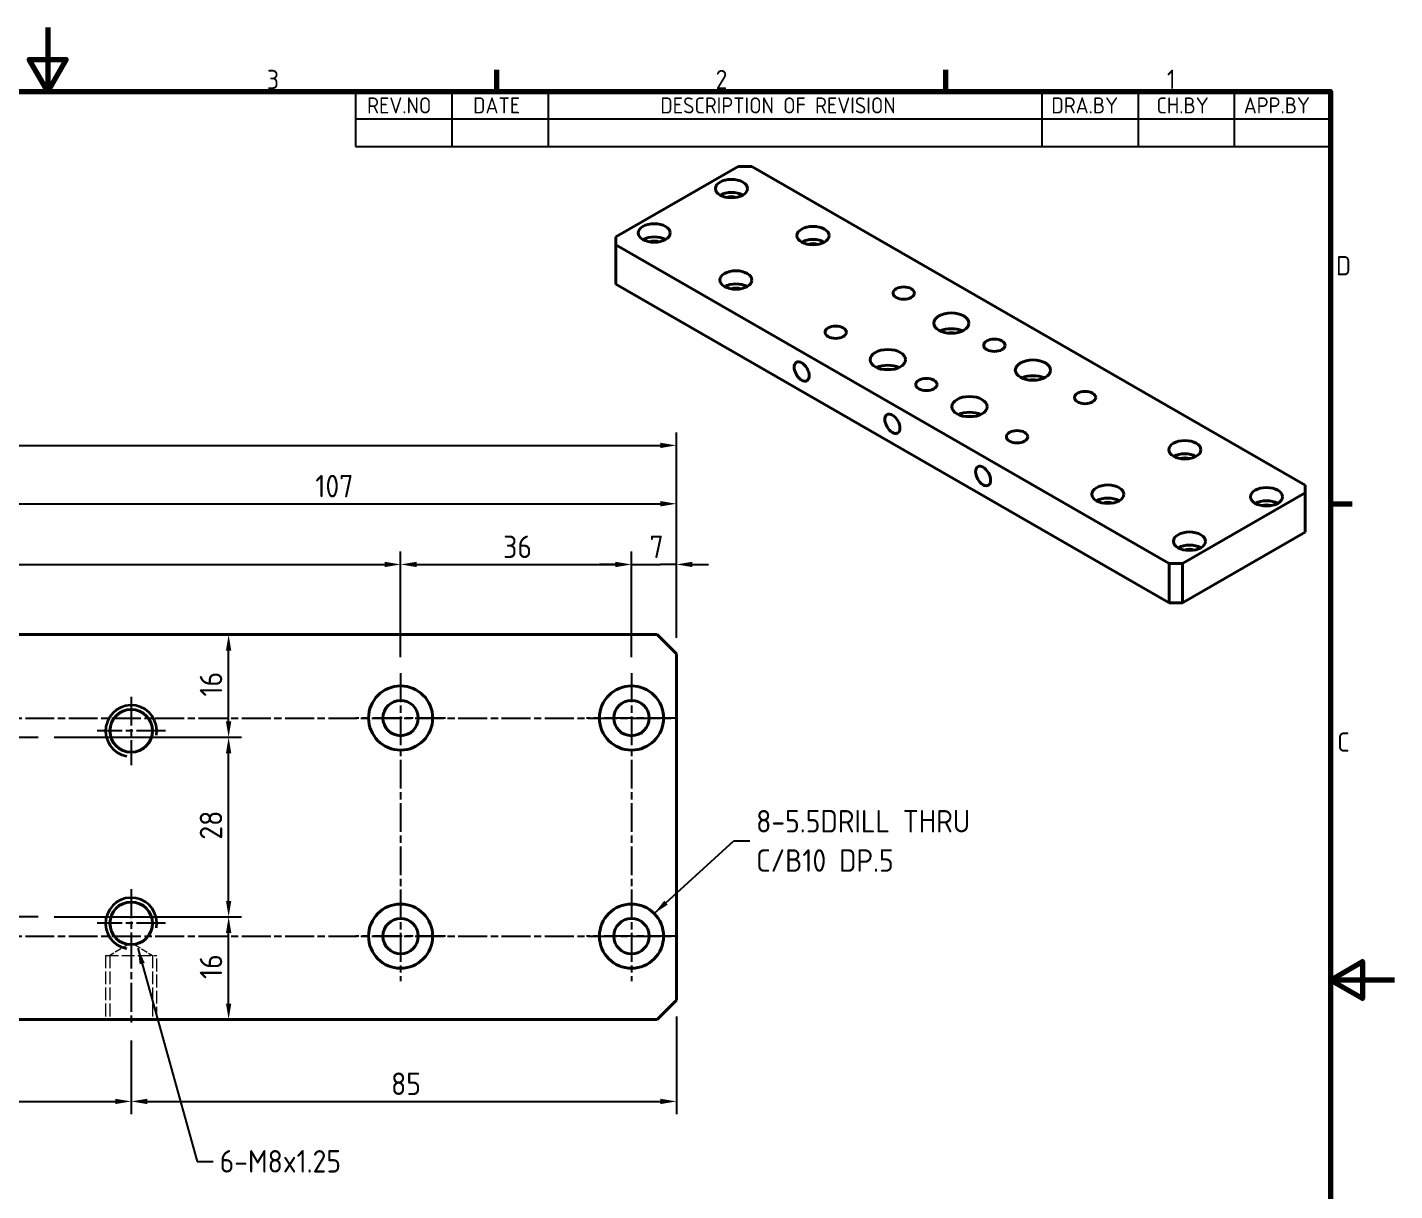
# Model space of a CAD drawing. Header units: millimetres. Extents: x 0 to 420, y 0 to 297.
# Drawn here: x 206.8 to 420, y 115.7 to 297 of the extents above; entities that cross this region are included whole.
import ezdxf

# ---------------------------------------------------------------- set-up
doc = ezdxf.new("R2010")
doc.units = ezdxf.units.MM
doc.linetypes.add('CHAIN', pattern=[0.35429999999999995, 0.2362, -0.0295, 0.0591, -0.0295])
doc.linetypes.add('DASHED', pattern=[0.2067, 0.1654, -0.0413])
doc.layers.get('0').update_dxf_attribs({"color": 3, "lineweight": 25})
for name, color, linetype, lineweight in [('가려진 것(ISO)', 2, 'DASHED', 18), ('가시적인 것(ISO)', 3, 'Continuous', 40), ('가시적인 좁은 것(ISO)', 3, 'Continuous', 35), ('경계(ISO)', 7, 'Continuous', 70), ('기호(ISO)', 5, 'Continuous', 25), ('중심 표식(ISO)', 1, 'Continuous', 25), ('중심선(ISO)', 1, 'Continuous', 25), ('치수(ISO)', 7, 'Continuous', 25)]:
    doc.layers.add(name, color=color, linetype=linetype, lineweight=lineweight)
doc.styles.add('ISO Proportiona M2B', font='isocp.shx')
doc.styles.add('문자 텍스트_M2B', font='isocp.shx')
doc.styles.add('치수 텍스트_PSTEK_POSCO', font='isocp.shx')
doc.dimstyles.new('치수_PSTEK_POSCO', dxfattribs={"dimtxt": 3.5, "dimasz": 2.5, "dimexe": 2, "dimexo": 2.5, "dimgap": 1, "dimtad": 1, "dimrnd": 1e-08, "dimdsep": 46, "dimtxsty": '치수 텍스트_PSTEK_POSCO', "dimcen": 0.09, "dimdle": 10, "dimclrd": 7, "dimclre": 7, "dimclrt": 2, "dimadec": 1, "dimazin": 2, "dimtfac": 1, "dimtmove": 0, "dimatfit": 3, "dimfxl": 0, "dimtolj": 1, "dimlwd": -1, "dimlwe": -1, "dimarcsym": 0})
doc.dimstyles.new('치수_PSTEK_POSCO$7', dxfattribs={"dimtxt": 3.5, "dimasz": 2.5, "dimexe": 2, "dimexo": 2.5, "dimgap": 1, "dimtad": 1, "dimrnd": 1e-08, "dimdsep": 46, "dimtxsty": '치수 텍스트_PSTEK_POSCO', "dimcen": 0.09, "dimdle": 10, "dimclrd": 7, "dimclre": 7, "dimclrt": 2, "dimadec": 1, "dimazin": 2, "dimtfac": 1, "dimtmove": 0, "dimatfit": 3, "dimfxl": 0, "dimtolj": 1, "dimlwd": -1, "dimlwe": -1, "dimarcsym": 0})

# ---------------------------------------------------------------- blocks, each defined once
blk = doc.blocks.new('경계 Default Border')
at = {"layer": '경계(ISO)'}
for p, q in [((280, 287.0000076293945), (280, 290.4000091552734)), ((350, 287.0000076293945), (350, 290.4000091552734)), ((410, 222.7499961853027), (413.4000015258789, 222.7499961853027))]:
    blk.add_line(p, q, dxfattribs=at)
at = {"layer": '경계(ISO)', "flags": 128}
for points in [[(210, 297.0000076293945), (210, 287.0000076293945), (207.1132469177246, 292.0000076293945), (212.8867530822754, 292.0000076293945), (210, 287.0000076293945)], [(10, 10), (10, 287.0000076293945), (410, 287.0000076293945), (410, 10), (10, 10)], [(420, 148.5000038146973), (410, 148.5000038146973), (415, 151.3867473602295), (415, 145.6132507324219), (410, 148.5000038146973)]]:
    blk.add_lwpolyline(points, dxfattribs=at)
at = {"layer": '경계(ISO)', "color": 2, "char_height": 3.00000011920929, "attachment_point": 7, "style": '문자 텍스트_M2B'}
for s, insert in [('3', (244.1685395229535, 287.3713945155963)), ('2', (314.127739416884, 287.3713945155963)), ('1', (384.4860661041481, 287.4)), ('D', (410.878270202895, 258.3463944559917)), ('C', (411.0445395201643, 184.0963944559917))]:
    blk.add_mtext(s, dxfattribs=dict(at, insert=insert))
blk = doc.blocks.new('리비전 내역')
at = {"layer": '기호(ISO)'}
for p, q in [((258, 287.0000076293945), (410, 287.0000076293945)), ((258, 287.0000076293945), (258, 282.7200076293945)), ((273, 287.0000076293945), (273, 282.7200076293945)), ((288, 287.0000076293945), (288, 282.7200076293945)), ((365, 287.0000076293945), (365, 282.7200076293945)), ((380, 287.0000076293945), (380, 282.7200076293945)), ((395, 287.0000076293945), (395, 282.7200076293945)), ((410, 287.0000076293945), (410, 282.7200076293945)), ((258, 282.7200076293945), (410, 282.7200076293945)), ((258, 282.7200076293945), (258, 278.4400076293945)), ((273, 282.7200076293945), (273, 278.4400076293945)), ((288, 282.7200076293945), (288, 278.4400076293945)), ((365, 282.7200076293945), (365, 278.4400076293945)), ((380, 282.7200076293945), (380, 278.4400076293945)), ((395, 282.7200076293945), (395, 278.4400076293945)), ((410, 282.7200076293945), (410, 278.4400076293945)), ((258, 278.4400076293945), (410, 278.4400076293945))]:
    blk.add_line(p, q, dxfattribs=at)
at = {"layer": '기호(ISO)', "color": 2, "char_height": 2.5, "attachment_point": 7, "style": 'ISO Proportiona M2B'}
for s, insert in [('REV.NO', (259.7871163682308, 283.5831900503393)), ('DATE', (276.3142317728366, 283.5831900503393)), ('DESCRIPTION OF REVISION', (305.5070204333629, 283.5831900503393)), ('DRA.BY', (366.4757339553204, 283.5831900503393)), ('CH.BY', (382.8642915086117, 283.5831900503393)), ('APP.BY', (396.4777339604404, 283.5831900503393))]:
    blk.add_mtext(s, dxfattribs=dict(at, insert=insert))
blk = doc.blocks.new('*D24')
at = {"layer": 'Defpoints', "color": 0, "transparency": 16777216}
for p in [(265.0068109994143, 213.2767247655829), (101.0068109994143, 196.335465145755), (265.0068109994143, 196.335465145755)]:
    blk.add_point(p, dxfattribs=at)
at = {"layer": '치수(ISO)', "color": 7, "transparency": 16777216}
for p, q in [((101.0068109994143, 198.835465145755), (101.0068109994143, 215.2767247655829)), ((103.5068109994143, 213.2767247655829), (262.5068109994143, 213.2767247655829)), ((265.0068109994143, 198.835465145755), (265.0068109994143, 215.2767247655829))]:
    blk.add_line(p, q, dxfattribs=at)
for points in [[(103.5068109994143, 213.6933914322496), (103.5068109994143, 212.8600580989163), (101.0068109994143, 213.2767247655829)], [(262.5068109994143, 213.6933914322496), (262.5068109994143, 212.8600580989163), (265.0068109994143, 213.2767247655829)]]:
    blk.add_solid(points, dxfattribs=at)
at = {"layer": '치수(ISO)', "color": 2, "transparency": 16777216, "insert": (180.0418109994143, 216.0267247655829), "char_height": 3.5, "attachment_point": 4, "style": '치수 텍스트_PSTEK_POSCO'}
blk.add_mtext('\\A1;164', dxfattribs=at)
blk = doc.blocks.new('*D25')
at = {"layer": 'Defpoints', "color": 0, "transparency": 16777216}
for p in [(301.0068109994143, 213.2767247655829), (265.0068109994143, 196.335465145755), (301.0068109994143, 196.335465145755)]:
    blk.add_point(p, dxfattribs=at)
at = {"layer": '치수(ISO)', "color": 7, "transparency": 16777216}
for p, q in [((265.0068109994143, 198.835465145755), (265.0068109994143, 215.2767247655829)), ((267.5068109994143, 213.2767247655829), (298.5068109994143, 213.2767247655829)), ((301.0068109994143, 198.835465145755), (301.0068109994143, 215.2767247655829))]:
    blk.add_line(p, q, dxfattribs=at)
for points in [[(267.5068109994143, 213.6933914322496), (267.5068109994143, 212.8600580989163), (265.0068109994143, 213.2767247655829)], [(298.5068109994143, 213.6933914322496), (298.5068109994143, 212.8600580989163), (301.0068109994143, 213.2767247655829)]]:
    blk.add_solid(points, dxfattribs=at)
at = {"layer": '치수(ISO)', "color": 2, "transparency": 16777216, "insert": (281.0049999757923, 216.0267247655829), "char_height": 3.5, "attachment_point": 4, "style": '치수 텍스트_PSTEK_POSCO'}
blk.add_mtext('\\A1;36', dxfattribs=at)
blk = doc.blocks.new('*D26')
at = {"layer": 'Defpoints', "color": 0, "transparency": 16777216}
for p in [(308.0068109994143, 213.2767247655829), (308.0068109994143, 199.335465145755), (301.0068109994143, 196.335465145755)]:
    blk.add_point(p, dxfattribs=at)
at = {"layer": '치수(ISO)', "color": 7, "transparency": 16777216}
for p, q in [((298.5068109994143, 213.2767247655829), (296.0068109994143, 213.2767247655829)), ((301.0068109994143, 198.835465145755), (301.0068109994143, 215.2767247655829)), ((301.0068109994143, 213.2767247655829), (303.5068109994143, 213.2767247655829)), ((303.5068109994143, 213.2767247655829), (305.5068109994143, 213.2767247655829)), ((308.0068109994143, 213.2767247655829), (305.5068109994143, 213.2767247655829)), ((308.0068109994143, 201.835465145755), (308.0068109994143, 215.2767247655829)), ((310.5068109994143, 213.2767247655829), (313.0068109994143, 213.2767247655829))]:
    blk.add_line(p, q, dxfattribs=at)
for points in [[(298.5068109994143, 213.6933914322496), (298.5068109994143, 212.8600580989163), (301.0068109994143, 213.2767247655829)], [(310.5068109994143, 213.6933914322496), (310.5068109994143, 212.8600580989163), (308.0068109994143, 213.2767247655829)]]:
    blk.add_solid(points, dxfattribs=at)
at = {"layer": '치수(ISO)', "color": 2, "transparency": 16777216, "insert": (303.8168109994143, 216.0267247655829), "char_height": 3.5, "attachment_point": 4, "style": '치수 텍스트_PSTEK_POSCO'}
blk.add_mtext('\\A1;7', dxfattribs=at)
blk = doc.blocks.new('*D29')
at = {"layer": 'Defpoints', "color": 0, "transparency": 16777216}
for p in [(308.0068109994143, 222.7385786874503), (308.0068109994143, 199.335465145755), (201.0068109994143, 193.835465145755)]:
    blk.add_point(p, dxfattribs=at)
at = {"layer": '치수(ISO)', "color": 7, "transparency": 16777216}
for p, q in [((201.0068109994143, 196.335465145755), (201.0068109994143, 224.7385786874503)), ((308.0068109994143, 201.835465145755), (308.0068109994143, 224.7385786874503)), ((203.5068109994143, 222.7385786874503), (305.5068109994143, 222.7385786874503))]:
    blk.add_line(p, q, dxfattribs=at)
for points in [[(203.5068109994143, 223.1552453541169), (203.5068109994143, 222.3219120207836), (201.0068109994143, 222.7385786874503)], [(305.5068109994143, 223.1552453541169), (305.5068109994143, 222.3219120207836), (308.0068109994143, 222.7385786874503)]]:
    blk.add_solid(points, dxfattribs=at)
at = {"layer": '치수(ISO)', "color": 2, "transparency": 16777216, "insert": (251.7168109994143, 225.4885786874503), "char_height": 3.5, "attachment_point": 4, "style": '치수 텍스트_PSTEK_POSCO'}
blk.add_mtext('\\A1;107', dxfattribs=at)
blk = doc.blocks.new('*D32')
at = {"layer": 'Defpoints', "color": 0, "transparency": 16777216}
for p in [(183.0068109994143, 141.585465145755), (223.0068109994143, 141.585465145755), (223.0068109994143, 129.5757093029098)]:
    blk.add_point(p, dxfattribs=at)
at = {"layer": '치수(ISO)', "color": 7, "transparency": 16777216}
for p, q in [((183.0068109994143, 139.085465145755), (183.0068109994143, 127.5757093029098)), ((223.0068109994143, 139.085465145755), (223.0068109994143, 127.5757093029098)), ((185.5068109994143, 129.5757093029098), (220.5068109994143, 129.5757093029098))]:
    blk.add_line(p, q, dxfattribs=at)
for points in [[(185.5068109994143, 129.9923759695764), (185.5068109994143, 129.1590426362431), (183.0068109994143, 129.5757093029098)], [(220.5068109994143, 129.9923759695764), (220.5068109994143, 129.1590426362431), (223.0068109994143, 129.5757093029098)]]:
    blk.add_solid(points, dxfattribs=at)
at = {"layer": '치수(ISO)', "color": 2, "transparency": 16777216, "insert": (200.9154330466583, 132.3257093029098), "char_height": 3.5, "attachment_point": 4, "style": '치수 텍스트_PSTEK_POSCO'}
blk.add_mtext('\\A1;40', dxfattribs=at)
blk = doc.blocks.new('*D33')
at = {"layer": 'Defpoints', "color": 0, "transparency": 16777216}
for p in [(308.0068109994142, 145.335465145755), (223.0068109994143, 141.585465145755), (308.0068109994142, 129.5757093029098)]:
    blk.add_point(p, dxfattribs=at)
at = {"layer": '치수(ISO)', "color": 7, "transparency": 16777216}
for p, q in [((308.0068109994142, 142.835465145755), (308.0068109994142, 127.5757093029098)), ((223.0068109994143, 139.085465145755), (223.0068109994143, 127.5757093029098)), ((225.5068109994143, 129.5757093029098), (305.5068109994142, 129.5757093029098))]:
    blk.add_line(p, q, dxfattribs=at)
for points in [[(225.5068109994143, 129.9923759695764), (225.5068109994143, 129.1590426362431), (223.0068109994143, 129.5757093029098)], [(305.5068109994142, 129.9923759695764), (305.5068109994142, 129.1590426362431), (308.0068109994142, 129.5757093029098)]]:
    blk.add_solid(points, dxfattribs=at)
at = {"layer": '치수(ISO)', "color": 2, "transparency": 16777216, "insert": (263.5193236259989, 132.3257093029098), "char_height": 3.5, "attachment_point": 4, "style": '치수 텍스트_PSTEK_POSCO'}
blk.add_mtext('\\A1;85', dxfattribs=at)
blk = doc.blocks.new('*D40')
at = {"layer": 'Defpoints', "color": 0, "transparency": 16777216}
for p in [(208.5068109994143, 158.335465145755), (238.1938455167276, 158.335465145755), (305.0068109994143, 142.3354651457551)]:
    blk.add_point(p, dxfattribs=at)
at = {"layer": '치수(ISO)', "color": 7, "transparency": 16777216}
for p, q in [((211.0068109994143, 158.335465145755), (240.1938455167276, 158.335465145755)), ((238.1938455167276, 144.8354651457551), (238.1938455167276, 155.835465145755))]:
    blk.add_line(p, q, dxfattribs=at)
for points in [[(237.7771788500609, 155.835465145755), (238.6105121833942, 155.835465145755), (238.1938455167276, 158.335465145755)], [(237.7771788500609, 144.8354651457551), (238.6105121833942, 144.8354651457551), (238.1938455167276, 142.3354651457551)]]:
    blk.add_solid(points, dxfattribs=at)
at = {"layer": '치수(ISO)', "color": 2, "transparency": 16777216, "insert": (235.4438455167275, 148.663654122133), "char_height": 3.5, "attachment_point": 4, "rotation": 90, "style": '치수 텍스트_PSTEK_POSCO'}
blk.add_mtext('\\A1;16', dxfattribs=at)
blk = doc.blocks.new('*D41')
at = {"layer": 'Defpoints', "color": 0, "transparency": 16777216}
for p in [(238.1938455167276, 202.335465145755), (305.0068109994143, 202.335465145755), (208.5068109994143, 186.335465145755)]:
    blk.add_point(p, dxfattribs=at)
at = {"layer": '치수(ISO)', "color": 7, "transparency": 16777216}
for p, q in [((238.1938455167275, 188.835465145755), (238.1938455167276, 199.835465145755)), ((211.0068109994143, 186.335465145755), (240.1938455167275, 186.335465145755))]:
    blk.add_line(p, q, dxfattribs=at)
for points in [[(237.7771788500609, 199.835465145755), (238.6105121833942, 199.835465145755), (238.1938455167276, 202.335465145755)], [(237.7771788500609, 188.835465145755), (238.6105121833942, 188.835465145755), (238.1938455167275, 186.335465145755)]]:
    blk.add_solid(points, dxfattribs=at)
at = {"layer": '치수(ISO)', "color": 2, "transparency": 16777216, "insert": (235.4438455167275, 192.683654122133), "char_height": 3.5, "attachment_point": 4, "rotation": 90, "style": '치수 텍스트_PSTEK_POSCO'}
blk.add_mtext('\\A1;16', dxfattribs=at)
blk = doc.blocks.new('*D42')
at = {"layer": 'Defpoints', "color": 0, "transparency": 16777216}
for p in [(208.5068109994143, 186.335465145755), (238.1938455167275, 186.335465145755), (208.5068109994143, 158.335465145755)]:
    blk.add_point(p, dxfattribs=at)
at = {"layer": '치수(ISO)', "color": 7, "transparency": 16777216}
for p, q in [((211.0068109994143, 186.335465145755), (240.1938455167275, 186.335465145755)), ((238.1938455167275, 160.835465145755), (238.1938455167275, 183.835465145755)), ((211.0068109994143, 158.335465145755), (240.1938455167275, 158.335465145755))]:
    blk.add_line(p, q, dxfattribs=at)
for points in [[(237.7771788500609, 183.835465145755), (238.6105121833942, 183.835465145755), (238.1938455167275, 186.335465145755)], [(237.7771788500609, 160.835465145755), (238.6105121833942, 160.835465145755), (238.1938455167275, 158.335465145755)]]:
    blk.add_solid(points, dxfattribs=at)
at = {"layer": '치수(ISO)', "color": 2, "transparency": 16777216, "insert": (235.4435010285385, 170.3760261693771), "char_height": 3.5, "attachment_point": 4, "rotation": 90, "style": '치수 텍스트_PSTEK_POSCO'}
blk.add_mtext('\\A1;28', dxfattribs=at)
blk = doc.blocks.new('*D43')
at = {"layer": 'Defpoints', "color": 0, "transparency": 16777216}
for p in [(308.0068109994143, 231.8365151507843), (58.00681099941425, 199.335465145755), (308.0068109994143, 199.335465145755)]:
    blk.add_point(p, dxfattribs=at)
at = {"layer": '치수(ISO)', "color": 7, "transparency": 16777216}
for p, q in [((58.00681099941425, 201.835465145755), (58.00681099941425, 233.8365151507843)), ((308.0068109994143, 201.835465145755), (308.0068109994143, 233.8365151507843)), ((60.50681099941425, 231.8365151507843), (305.5068109994143, 231.8365151507843))]:
    blk.add_line(p, q, dxfattribs=at)
for points in [[(60.50681099941425, 232.253181817451), (60.50681099941425, 231.4198484841176), (58.00681099941425, 231.8365151507843)], [(305.5068109994143, 232.253181817451), (305.5068109994143, 231.4198484841176), (308.0068109994143, 231.8365151507843)]]:
    blk.add_solid(points, dxfattribs=at)
at = {"layer": '치수(ISO)', "color": 2, "transparency": 16777216, "insert": (179.8109940702804, 234.5868596389733), "char_height": 3.5, "attachment_point": 4, "style": '치수 텍스트_PSTEK_POSCO'}
blk.add_mtext('\\A1;250', dxfattribs=at)

msp = doc.modelspace()

# ---------------------------------------------------------------- linework, layer by layer
at = {"layer": '가려진 것(ISO)', "ltscale": 6.326723098754883}
for p, q in [((222.5305601508078, 154.046265033387), (219.6833109994142, 152.335465145755)), ((223.4830618480207, 154.046265033387), (226.3303109994142, 152.335465145755))]:
    msp.add_line(p, q, dxfattribs=at)
at = {"layer": '가려진 것(ISO)', "ltscale": 12.09482383728027}
for p, q in [((219.0068109994142, 152.335465145755), (219.0068109994142, 142.335465145755)), ((219.6833109994142, 152.335465145755), (219.6833109994142, 142.335465145755)), ((226.3303109994142, 152.335465145755), (226.3303109994142, 142.335465145755)), ((227.0068109994142, 142.335465145755), (227.0068109994142, 152.335465145755))]:
    msp.add_line(p, q, dxfattribs=at)
at = {"layer": '가려진 것(ISO)', "ltscale": 12.15904235839844}
msp.add_line((219.0068109994142, 152.335465145755), (227.0068109994142, 152.335465145755), dxfattribs=at)
at = {"layer": '가시적인 것(ISO)'}
for p, q in [((317.6443985545405, 275.3303145577253), (298.5525154625066, 264.3360302853241)), ((317.6443985545405, 275.3303145577253), (319.7657188981002, 275.3303145577258)), ((406.0327462028718, 225.6524374750685), (319.7657188981002, 275.3303145577258)), ((298.552515462507, 263.1144431439467), (298.5525154625066, 264.3360302853241)), ((298.5525154625085, 256.9828397076286), (298.552515462507, 263.1144431439467)), ((298.552515462507, 263.1144431439467), (384.8195427672786, 213.4365660612894)), ((384.8195427672801, 207.3049626249713), (298.5525154625085, 256.9828397076286)), ((386.9408631108382, 213.43656606129), (406.0327462028721, 224.4308503336912)), ((406.0327462028718, 225.6524374750685), (406.0327462028721, 224.4308503336912)), ((406.0327462028721, 224.4308503336912), (406.0327462028737, 218.299246897373)), ((406.0327462028737, 218.299246897373), (386.9408631108398, 207.3049626249718)), ((386.9408631108382, 213.43656606129), (384.8195427672786, 213.4365660612894)), ((384.8195427672786, 213.4365660612894), (384.8195427672801, 207.3049626249713)), ((386.9408631108398, 207.3049626249718), (386.9408631108382, 213.43656606129)), ((384.8195427672801, 207.3049626249713), (386.9408631108398, 207.3049626249718)), ((305.0068109994143, 202.335465145755), (61.00681099941422, 202.335465145755)), ((305.0068109994143, 202.335465145755), (308.0068109994143, 199.335465145755)), ((308.0068109994142, 145.335465145755), (308.0068109994143, 199.335465145755)), ((308.0068109994142, 145.335465145755), (305.0068109994143, 142.335465145755)), ((61.00681099941424, 142.335465145755), (305.0068109994143, 142.335465145755))]:
    msp.add_line(p, q, dxfattribs=at)
for centre, radius in [((265.0068109994143, 189.335465145755), 5), ((301.0068109994143, 189.335465145755), 5), ((265.0068109994143, 189.335465145755), 2.75), ((301.0068109994143, 189.335465145755), 2.75), ((223.0068109994143, 187.335465145755), 3.3235), ((223.0068109994143, 157.335465145755), 3.3235), ((265.0068109994143, 155.335465145755), 5), ((301.0068109994143, 155.335465145755), 5), ((265.0068109994143, 155.335465145755), 2.75), ((301.0068109994143, 155.335465145755), 2.75)]:
    msp.add_circle(centre, radius, dxfattribs=at)
for centre, major_axis, ratio in [((316.5837383827617, 271.8691509904892), (2.5, 4.932165786897258e-13), 0.5758617009854833), ((304.5629231025922, 264.9468238560143), (2.5, 4.932165786897258e-13), 0.5758617009854833), ((329.3116604441215, 264.5396281422283), (2.5, 4.932165786897258e-13), 0.5758617009854833), ((317.2908451639519, 257.6173010077534), (2.5, 4.932165786897258e-13), 0.5758617009854833), ((343.4537960678546, 255.5813224387979), (1.66175, 3.277933480205775e-13), 0.5758617009854833), ((350.8784172703146, 250.8985717301865), (2.749999999999999, 5.424827254074671e-13), 0.5758617009854833), ((332.847194350058, 249.4733867319083), (1.66175, 3.277933480205775e-13), 0.5758617009854833), ((357.5959316915877, 247.4374081629524), (1.66175, 3.277933480205775e-13), 0.5758617009854833), ((340.9789223337044, 245.1978317370896), (2.749999999999999, 5.424827254074671e-13), 0.5758617009854833), ((327.5438934911605, 243.3536171603045), (0.8292667776007553, -1.44004502501403), 0.5780931159156397), ((363.6063393316743, 243.5690488819256), (2.749999999999999, 5.424827254074671e-13), 0.5758617009854833), ((346.9893299737911, 241.3294724560629), (1.66175, 3.277933480205775e-13), 0.5758617009854833), ((353.7068443950642, 237.8683088888287), (2.749999999999999, 5.424827254074671e-13), 0.5758617009854833), ((371.7380673153207, 239.2934938871069), (1.66175, 3.277933480205775e-13), 0.5758617009854833), ((341.6860291148935, 235.209702884459), (0.8292667776007553, -1.44004502501403), 0.5780931159156397), ((361.1314655975241, 233.1855581802174), (1.66175, 3.277933480205775e-13), 0.5758617009854833), ((387.2944165014269, 231.1495796112618), (2.5, 4.932165786897258e-13), 0.5758617009854833), ((355.8281647386266, 227.0657886086136), (0.8292667776007553, -1.44004502501403), 0.5780931159156397), ((375.2736012212574, 224.227252476787), (2.5, 4.932165786897258e-13), 0.5758617009854833), ((400.0223385627867, 223.8200567630009), (2.5, 4.932165786897258e-13), 0.5758617009854833), ((388.0015232826171, 216.8977296285261), (2.5, 4.932165786897258e-13), 0.5758617009854833)]:
    msp.add_ellipse(centre, major_axis=major_axis, ratio=ratio, dxfattribs=at)
for centre, major_axis, ratio, start_param, end_param in [((316.5837383827622, 269.8252831783831), (-2.500000000000011, -7.915890165577367e-13), 0.5758617009854834, 3.930873278113722, 5.493904682655185), ((316.5837383827622, 269.8252831783831), (-1.374999999999995, -4.350686477749833e-13), 0.5758617009854832, 4.146274152869466, 5.278503807899678), ((304.5629231025927, 262.9029560439083), (-2.500000000000013, -7.908951271673459e-13), 0.5758617009854832, 3.930873278113722, 5.493904682655185), ((304.5629231025927, 262.9029560439083), (-1.374999999999995, -4.350686477749833e-13), 0.5758617009854832, 4.146274152869466, 5.278503807899656), ((329.3116604441219, 262.4957603301222), (-2.500000000000005, -7.910339050454239e-13), 0.5758617009854834, 3.930873278113685, 5.493904682655185), ((329.3116604441219, 262.4957603301222), (-1.374999999999995, -4.350686477749833e-13), 0.5758617009854832, 4.146274152869488, 5.278503807899702), ((317.2908451639524, 255.5734331956474), (-2.500000000000009, -7.915890165577366e-13), 0.5758617009854832, 3.930873278113722, 5.493904682655184), ((317.2908451639524, 255.5734331956474), (-1.374999999999995, -4.350686477749833e-13), 0.5758617009854832, 4.146274152869466, 5.278503807899678), ((350.8784172703153, 248.4459303556593), (-2.750000000000006, -8.695821840376539e-13), 0.5758617009854832, 4.027324551705018, 5.397453409063989), ((350.8784172703153, 248.4459303556593), (-1.649999999999985, -4.236541673030559e-13), 0.5758617009854833, 4.383086679641159, 5.04169128112815), ((340.9789223337051, 242.7451903625624), (-2.75, -8.702760734280448e-13), 0.5758617009854832, 4.027324551705018, 5.397453409063989), ((340.9789223337051, 242.7451903625624), (-1.649999999999993, -4.237235562420949e-13), 0.5758617009854834, 4.383086679641171, 5.041691281128191), ((363.606339331675, 241.1164075073984), (-2.750000000000001, -8.701372955499664e-13), 0.5758617009854833, 4.027324551705018, 5.397453409063989), ((363.606339331675, 241.1164075073983), (-1.65000000000001, -4.236888617725754e-13), 0.5758617009854834, 4.383086679641171, 5.041691281128191), ((353.7068443950648, 235.4156675143014), (-2.75, -8.704148513061229e-13), 0.5758617009854832, 4.027324551705032, 5.397453409064002), ((353.7068443950648, 235.4156675143014), (-1.65000000000001, -4.236888617725754e-13), 0.5758617009854834, 4.383086679641171, 5.041691281128191), ((387.2944165014275, 229.1057117991558), (-2.499999999999994, -7.910339050454241e-13), 0.5758617009854832, 3.930873278113722, 5.493904682655202), ((387.2944165014274, 229.1057117991558), (-1.374999999999995, -4.350686477749833e-13), 0.5758617009854832, 4.146274152869488, 5.278503807899702), ((375.2736012212579, 222.183384664681), (-2.499999999999996, -7.910339050454243e-13), 0.5758617009854832, 3.930873278113722, 5.493904682655202), ((375.2736012212579, 222.183384664681), (-1.374999999999995, -4.350686477749833e-13), 0.5758617009854832, 4.146274152869488, 5.278503807899702), ((400.0223385627871, 221.7761889508949), (-2.500000000000011, -7.915890165577367e-13), 0.5758617009854834, 3.930873278113683, 5.493904682655164), ((400.0223385627871, 221.7761889508949), (-1.374999999999995, -4.350686477749833e-13), 0.5758617009854832, 4.146274152869488, 5.278503807899702), ((388.0015232826176, 214.85386181642), (-2.500000000000013, -7.908951271673459e-13), 0.5758617009854832, 3.930873278113685, 5.493904682655165), ((388.0015232826177, 214.8538618164201), (-1.374999999999995, -4.350686477749833e-13), 0.5758617009854832, 4.146274152869488, 5.278503807899702)]:
    msp.add_ellipse(centre, major_axis=major_axis, ratio=ratio, start_param=start_param, end_param=end_param, dxfattribs=at)
at = {"layer": '가시적인 좁은 것(ISO)'}
for centre, start in [((223.0068109994143, 187.335465145755), 350.0000000000014), ((223.0068109994143, 157.335465145755), 350.0000000000017)]:
    msp.add_arc(centre, 4.000000000000002, start, 259.9999999999508, dxfattribs=at)
at = {"layer": '중심 표식(ISO)', "linetype": 'CHAIN', "ltscale": 19.05165100097656}
for p, q in [((223.0068109994143, 192.658965145755), (223.0068109994143, 182.011965145755)), ((272.0068109994143, 189.3354651457551), (258.0068109994143, 189.3354651457551)), ((308.0068109994143, 189.3354651457551), (294.0068109994143, 189.3354651457551)), ((228.3303109994143, 187.335465145755), (217.6833109994143, 187.335465145755)), ((223.0068109994143, 162.658965145755), (223.0068109994143, 152.011965145755)), ((228.3303109994143, 157.3354651457551), (217.6833109994143, 157.3354651457551)), ((272.0068109994143, 155.335465145755), (258.0068109994143, 155.335465145755)), ((308.0068109994143, 155.335465145755), (294.0068109994143, 155.335465145755))]:
    msp.add_line(p, q, dxfattribs=at)
at = {"layer": '중심선(ISO)', "linetype": 'CHAIN', "ltscale": 19.05165100097656}
for p, q in [((265.0068109994143, 196.335465145755), (265.0068109994143, 148.335465145755)), ((301.0068109994143, 196.335465145755), (301.0068109994143, 148.335465145755)), ((58.00681099941429, 189.3354651457551), (308.0068109994143, 189.3354651457551)), ((157.5068109994143, 186.335465145755), (208.5068109994143, 186.335465145755)), ((208.5068109994143, 158.335465145755), (157.5068109994143, 158.335465145755)), ((58.00681099941429, 155.335465145755), (308.0068109994143, 155.335465145755)), ((223.0068109994143, 154.796265033387), (223.0068109994143, 141.585465145755))]:
    msp.add_line(p, q, dxfattribs=at)

# ---------------------------------------------------------------- block references
msp.add_blockref('경계 Default Border', (0, 0))
at = {"layer": '기호(ISO)'}
msp.add_blockref('리비전 내역', (0, 0), dxfattribs=at)

# ---------------------------------------------------------------- texts
at = {"layer": '기호(ISO)', "color": 2, "char_height": 3.499999940395355, "attachment_point": 4, "style": '치수 텍스트_PSTEK_POSCO'}
for s, insert, width, line_spacing_factor in [('{8-5.5DRILL THRU \\PC/B10 DP.5}', (320.4448253051811, 170.1859744607302), 40.86106023788453, 1.050000071525574), ('{6-M8x1.25}', (236.7905147643834, 120.2346806179362), 23.18184618949889, 0.612500011920929)]:
    msp.add_mtext(s, dxfattribs=dict(at, insert=insert, width=width, line_spacing_factor=line_spacing_factor))

# ---------------------------------------------------------------- dimensions: what is measured, and where the dimension line sits
at = {"layer": '치수(ISO)', "color": 7}
for base, p1, p2, angle, override, picture, middle in [((308.0068109994143, 231.8365151507843), (58.00681099941425, 199.335465145755), (308.0068109994143, 199.335465145755), 180, {"dimdec": 2, "dimtp": 0, "dimtm": -0, "dimtdec": 2, "dimtofl": 0, "dimatfit": 1}, '*D43', (183.0068109994143, 231.8365151507843)), ((308.0068109994143, 222.7385786874503), (201.0068109994143, 193.835465145755), (308.0068109994143, 199.335465145755), 180, {"dimdec": 2, "dimtp": 0, "dimtm": -0, "dimtdec": 2, "dimtofl": 0, "dimatfit": 1}, '*D29', (254.5168109994143, 222.7385786874503)), ((265.0068109994143, 213.2767247655829), (101.0068109994143, 196.335465145755), (265.0068109994143, 196.335465145755), 180, {"dimdec": 2, "dimtp": 0, "dimtm": -0, "dimtdec": 2, "dimtofl": 0, "dimatfit": 1}, '*D24', (183.0168109994143, 213.2767247655829)), ((301.0068109994143, 213.2767247655829), (265.0068109994143, 196.335465145755), (301.0068109994143, 196.335465145755), 180, {"dimdec": 2, "dimtp": 0, "dimtm": -0, "dimtdec": 2, "dimtofl": 0, "dimatfit": 1}, '*D25', (283.0168109994143, 213.2767247655829)), ((308.0068109994143, 213.2767247655829), (301.0068109994143, 196.335465145755), (308.0068109994143, 199.335465145755), 180, {"dimdec": 2, "dimtp": 0, "dimtm": -0, "dimtdec": 2, "dimtofl": 0}, '*D26', (304.5168109994142, 213.2767247655829)), ((238.1938455167276, 202.335465145755), (208.5068109994143, 186.335465145755), (305.0068109994143, 202.335465145755), 90, {"dimdec": 2, "dimse2": 1, "dimtp": 0, "dimtm": -0, "dimtdec": 2, "dimtofl": 0, "dimatfit": 1}, '*D41', (238.1938455167275, 194.345465145755)), ((238.1938455167275, 186.335465145755), (208.5068109994143, 158.335465145755), (208.5068109994143, 186.335465145755), 90, {"dimdec": 2, "dimtp": 0, "dimtm": -0, "dimtdec": 2, "dimtofl": 0, "dimatfit": 1}, '*D42', (238.1938455167275, 172.345465145755)), ((238.1938455167276, 158.335465145755), (305.0068109994143, 142.3354651457551), (208.5068109994143, 158.335465145755), 90, {"dimdec": 2, "dimse1": 1, "dimtp": 0, "dimtm": -0, "dimtdec": 2, "dimtofl": 0, "dimatfit": 1}, '*D40', (238.1938455167275, 150.325465145755)), ((308.0068109994142, 129.5757093029098), (223.0068109994143, 141.585465145755), (308.0068109994142, 145.335465145755), 180, {"dimdec": 2, "dimtp": 0, "dimtm": -0, "dimtdec": 2, "dimtofl": 0, "dimatfit": 1}, '*D33', (265.5168109994142, 129.5757093029098)), ((223.0068109994143, 129.5757093029098), (183.0068109994143, 141.585465145755), (223.0068109994143, 141.585465145755), 180, {"dimdec": 2, "dimtp": 0, "dimtm": -0, "dimtdec": 2, "dimtofl": 0, "dimatfit": 1}, '*D32', (203.0168109994142, 129.5757093029098))]:
    dim = msp.add_linear_dim(base=base, p1=p1, p2=p2, angle=angle, dimstyle='치수_PSTEK_POSCO', override=override, dxfattribs=at)
    dim.commit()
    dim.dimension.update_dxf_attribs({"geometry": picture, "text_midpoint": middle, "dimtype": 160})

# ---------------------------------------------------------------- leaders
at = {"layer": '기호(ISO)', "color": 7, "annotation_type": 0, "has_hookline": 1, "hookline_direction": 0}
for points, text_width in [([(304.5423449053475, 158.8709990516872), (316.9448253051811, 170.1859744607302), (319.4448253051811, 170.1859744607302)], 33.94999942183496), ([(224.0420871798253, 153.471761840599), (233.2905147643834, 120.2346806179362), (235.7905147643834, 120.2346806179362)], 19.95442322590642)]:
    msp.add_leader(points, dimstyle='치수_PSTEK_POSCO$7', override={"dimtad": 0}, dxfattribs=dict(at, text_width=text_width))

doc.saveas('drawing.dxf')
